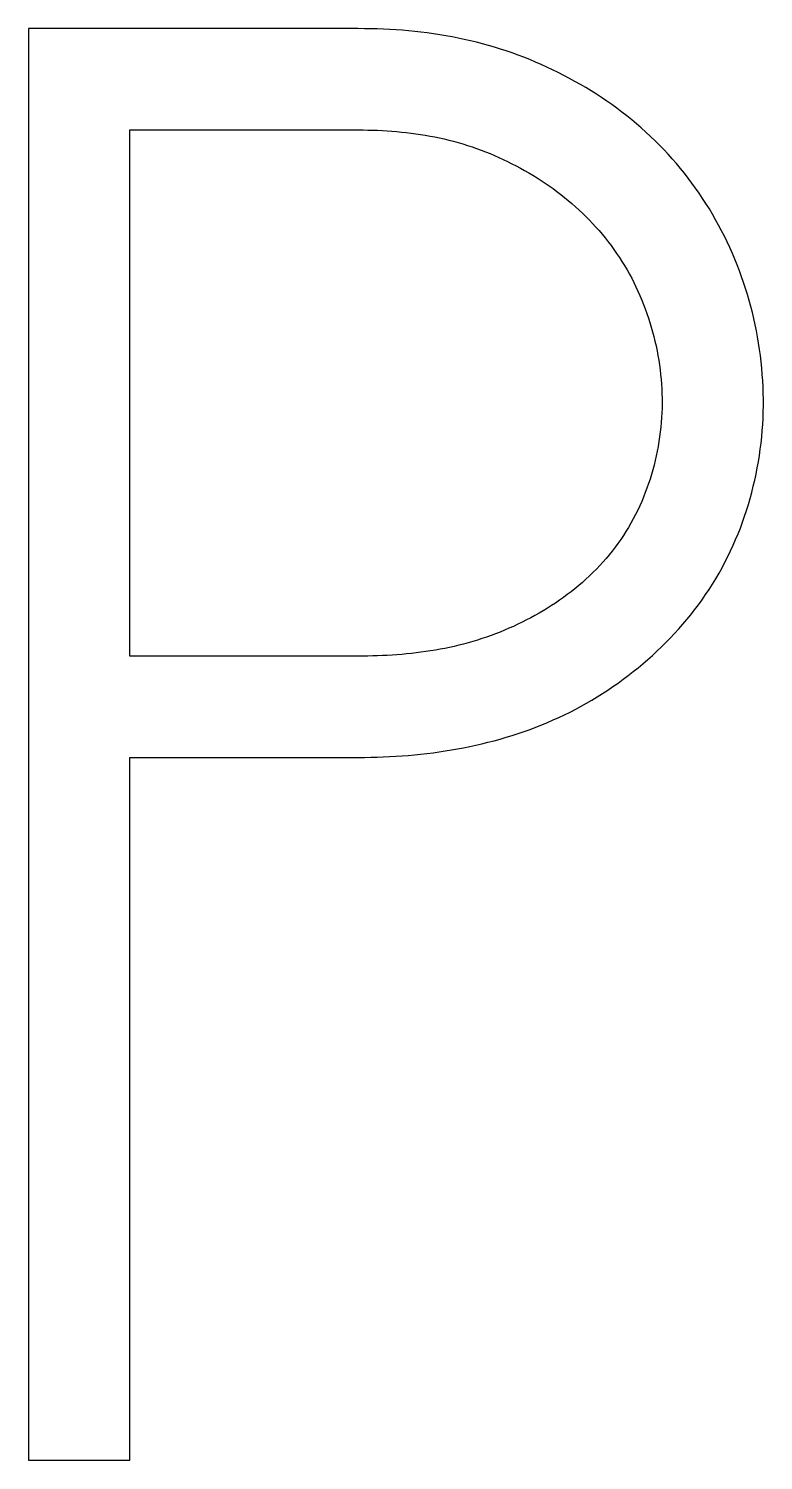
# Model space of a CAD drawing. Extents: x 0 to 420, y 0 to 297.
# Drawn here: x 128.711 to 129.737, y 197.398 to 199.398 of the extents above; entities that cross this region are included whole.
import ezdxf

# ---------------------------------------------------------------- set-up
doc = ezdxf.new("R2010")
doc.units = 0
doc.header["$LTSCALE"] = 23.1
doc.layers.add('10500_FRONT_LABELING', color=7, linetype='CONTINUOUS')

msp = doc.modelspace()

# ---------------------------------------------------------------- linework, layer by layer
at = {"layer": '10500_FRONT_LABELING', "color": 7, "linetype": 'CONTINUOUS'}
for p, q in [((128.7106, 199.398), (128.7106, 197.398)), ((129.1711, 199.398), (128.7106, 199.398)), ((128.8521, 198.5214), (128.8521, 199.2565)), ((128.8521, 199.2565), (129.1711, 199.2565)), ((129.1779, 198.5214), (128.8521, 198.5214)), ((128.8521, 197.398), (128.8521, 198.3799)), ((128.8521, 198.3799), (129.1711, 198.3799)), ((128.7106, 197.398), (128.8521, 197.398))]:
    msp.add_line(p, q, dxfattribs=at)
for points in [[(129.1711, 198.3799), (129.1799, 198.38), (129.1886, 198.3801), (129.1974, 198.3803), (129.2061, 198.3806), (129.2148, 198.381), (129.2235, 198.3815), (129.2322, 198.3821), (129.2409, 198.3827), (129.2496, 198.3835), (129.2582, 198.3844), (129.2669, 198.3854), (129.2755, 198.3864), (129.2841, 198.3876), (129.2927, 198.3889), (129.3012, 198.3903), (129.3098, 198.3918), (129.3183, 198.3934), (129.3269, 198.3951), (129.3354, 198.3969), (129.3438, 198.3989), (129.3523, 198.401), (129.3608, 198.4032), (129.3692, 198.4055), (129.3776, 198.408), (129.386, 198.4105), (129.3944, 198.4133), (129.4027, 198.4161), (129.411, 198.4191), (129.4192, 198.4222), (129.4273, 198.4254), (129.4354, 198.4287), (129.4434, 198.4322), (129.4513, 198.4357), (129.4592, 198.4395), (129.467, 198.4433), (129.4748, 198.4473), (129.4824, 198.4514), (129.49, 198.4556), (129.4975, 198.46), (129.505, 198.4645), (129.5124, 198.4691), (129.5197, 198.4739), (129.5269, 198.4788), (129.5341, 198.4838), (129.5412, 198.489), (129.5483, 198.4943), (129.5552, 198.4997), (129.562, 198.5052), (129.5688, 198.5108), (129.5754, 198.5165), (129.5819, 198.5224), (129.5883, 198.5283), (129.5946, 198.5343), (129.6008, 198.5404), (129.6069, 198.5466), (129.6128, 198.5529), (129.6187, 198.5594), (129.6244, 198.5659), (129.63, 198.5725), (129.6355, 198.5793), (129.6409, 198.5861), (129.6462, 198.5931), (129.6513, 198.6002), (129.6563, 198.6073), (129.6612, 198.6146), (129.6659, 198.6221), (129.6705, 198.6296), (129.675, 198.6372), (129.6792, 198.6449), (129.6833, 198.6526), (129.6873, 198.6604), (129.6911, 198.6683), (129.6947, 198.6762), (129.6982, 198.6842), (129.7016, 198.6922), (129.7048, 198.7003), (129.7078, 198.7085), (129.7107, 198.7167), (129.7134, 198.7249), (129.716, 198.7332), (129.7185, 198.7416), (129.7208, 198.7501), (129.7229, 198.7586), (129.7249, 198.7671), (129.7268, 198.7757), (129.7285, 198.7844), (129.7301, 198.793), (129.7314, 198.8017), (129.7327, 198.8104), (129.7337, 198.8191), (129.7347, 198.8277), (129.7354, 198.8364), (129.736, 198.8451), (129.7365, 198.8538), (129.7368, 198.8626), (129.737, 198.8713), (129.737, 198.88), (129.7368, 198.8887), (129.7366, 198.8975), (129.7361, 198.9062), (129.7355, 198.915), (129.7348, 198.9237), (129.7339, 198.9325), (129.7329, 198.9412), (129.7317, 198.9499), (129.7304, 198.9586), (129.7289, 198.9672), (129.7273, 198.9758), (129.7256, 198.9844), (129.7237, 198.9929), (129.7216, 199.0014), (129.7195, 199.0098), (129.7172, 199.0182), (129.7147, 199.0266), (129.7121, 199.0349), (129.7094, 199.0432), (129.7066, 199.0514), (129.7036, 199.0596), (129.7004, 199.0678), (129.6971, 199.0759), (129.6937, 199.084), (129.6902, 199.092), (129.6865, 199.1), (129.6826, 199.1079), (129.6786, 199.1157), (129.6745, 199.1235), (129.6703, 199.1311), (129.6659, 199.1387), (129.6615, 199.1461), (129.6568, 199.1535), (129.6521, 199.1608), (129.6472, 199.168), (129.6422, 199.1751), (129.6371, 199.1821), (129.6319, 199.1891), (129.6266, 199.1959), (129.6211, 199.2027), (129.6155, 199.2094), (129.6098, 199.2159), (129.604, 199.2224), (129.598, 199.2289), (129.5919, 199.2352), (129.5857, 199.2414), (129.5794, 199.2475), (129.5729, 199.2535), (129.5664, 199.2594), (129.5598, 199.2651), (129.5531, 199.2707), (129.5463, 199.2762), (129.5394, 199.2815), (129.5324, 199.2868), (129.5254, 199.2919), (129.5182, 199.2968), (129.511, 199.3017), (129.5037, 199.3064), (129.4963, 199.3111), (129.4889, 199.3156), (129.4814, 199.32), (129.4737, 199.3243), (129.4661, 199.3285), (129.4583, 199.3326), (129.4505, 199.3366), (129.4426, 199.3405), (129.4346, 199.3442), (129.4267, 199.3478), (129.4186, 199.3513), (129.4106, 199.3547), (129.4025, 199.3579), (129.3943, 199.361), (129.3862, 199.364), (129.3779, 199.3668), (129.3697, 199.3695), (129.3614, 199.3721), (129.353, 199.3746), (129.3446, 199.3769), (129.3362, 199.3791), (129.3278, 199.3811), (129.3192, 199.383), (129.3107, 199.3848), (129.3021, 199.3865), (129.2935, 199.388), (129.2848, 199.3894), (129.2761, 199.3908), (129.2674, 199.3919), (129.2587, 199.393), (129.25, 199.394), (129.2412, 199.3948), (129.2325, 199.3956), (129.2238, 199.3962), (129.215, 199.3968), (129.2062, 199.3972), (129.1975, 199.3975), (129.1887, 199.3978), (129.1799, 199.3979), (129.1711, 199.398)], [(129.1711, 199.2565), (129.1779, 199.2565), (129.1846, 199.2563), (129.1913, 199.2562), (129.1981, 199.2559), (129.2048, 199.2556), (129.2115, 199.2552), (129.2182, 199.2547), (129.2249, 199.2542), (129.2315, 199.2535), (129.2382, 199.2528), (129.2448, 199.252), (129.2515, 199.2511), (129.2581, 199.2502), (129.2647, 199.2491), (129.2713, 199.2479), (129.2779, 199.2467), (129.2845, 199.2453), (129.291, 199.2438), (129.2975, 199.2423), (129.3041, 199.2406), (129.3106, 199.2388), (129.3171, 199.2369), (129.3235, 199.2349), (129.33, 199.2328), (129.3364, 199.2306), (129.3427, 199.2283), (129.349, 199.2258), (129.3553, 199.2233), (129.3614, 199.2207), (129.3676, 199.218), (129.3737, 199.2152), (129.3797, 199.2123), (129.3857, 199.2093), (129.3917, 199.2063), (129.3976, 199.2031), (129.4035, 199.1998), (129.4093, 199.1965), (129.415, 199.1931), (129.4208, 199.1896), (129.4264, 199.186), (129.4321, 199.1822), (129.4376, 199.1784), (129.4432, 199.1745), (129.4486, 199.1705), (129.454, 199.1664), (129.4593, 199.1622), (129.4645, 199.1579), (129.4696, 199.1535), (129.4747, 199.1491), (129.4796, 199.1446), (129.4845, 199.14), (129.4892, 199.1353), (129.4939, 199.1305), (129.4985, 199.1257), (129.503, 199.1208), (129.5074, 199.1158), (129.5117, 199.1107), (129.516, 199.1055), (129.5201, 199.1002), (129.5242, 199.0949), (129.5281, 199.0895), (129.532, 199.084), (129.5358, 199.0784), (129.5394, 199.0727), (129.543, 199.067), (129.5465, 199.0611), (129.5498, 199.0552), (129.553, 199.0493), (129.5561, 199.0433), (129.559, 199.0372), (129.5618, 199.0311), (129.5645, 199.025), (129.5671, 199.0188), (129.5696, 199.0126), (129.572, 199.0064), (129.5742, 199), (129.5764, 198.9937), (129.5784, 198.9873), (129.5804, 198.9809), (129.5822, 198.9744), (129.5839, 198.9679), (129.5855, 198.9613), (129.587, 198.9547), (129.5884, 198.9481), (129.5897, 198.9415), (129.5908, 198.9348), (129.5918, 198.9281), (129.5927, 198.9215), (129.5935, 198.9148), (129.5941, 198.9081), (129.5947, 198.9015), (129.5951, 198.8948), (129.5953, 198.8881), (129.5955, 198.8814), (129.5955, 198.8747), (129.5954, 198.868), (129.5952, 198.8613), (129.5948, 198.8546), (129.5943, 198.8479), (129.5937, 198.8412), (129.593, 198.8345), (129.5921, 198.8278), (129.5911, 198.8211), (129.59, 198.8144), (129.5887, 198.8078), (129.5873, 198.8012), (129.5858, 198.7946), (129.5842, 198.7881), (129.5825, 198.7816), (129.5806, 198.7752), (129.5787, 198.7688), (129.5766, 198.7624), (129.5744, 198.7561), (129.572, 198.7499), (129.5696, 198.7436), (129.567, 198.7374), (129.5642, 198.7313), (129.5614, 198.7251), (129.5584, 198.7191), (129.5552, 198.7131), (129.552, 198.7071), (129.5486, 198.7013), (129.545, 198.6955), (129.5414, 198.6899), (129.5377, 198.6843), (129.5338, 198.6788), (129.5298, 198.6735), (129.5257, 198.6682), (129.5215, 198.663), (129.5172, 198.6578), (129.5128, 198.6528), (129.5083, 198.6479), (129.5037, 198.643), (129.4989, 198.6382), (129.4941, 198.6335), (129.4892, 198.6289), (129.4841, 198.6244), (129.479, 198.62), (129.4738, 198.6156), (129.4685, 198.6114), (129.4631, 198.6073), (129.4577, 198.6033), (129.4522, 198.5994), (129.4467, 198.5956), (129.4411, 198.592), (129.4354, 198.5884), (129.4296, 198.5849), (129.4238, 198.5815), (129.4179, 198.5782), (129.412, 198.575), (129.406, 198.5719), (129.4, 198.5688), (129.3939, 198.5659), (129.3878, 198.563), (129.3816, 198.5603), (129.3754, 198.5576), (129.3692, 198.555), (129.3629, 198.5526), (129.3566, 198.5502), (129.3503, 198.548), (129.3439, 198.5458), (129.3375, 198.5438), (129.3311, 198.5418), (129.3247, 198.54), (129.3182, 198.5382), (129.3117, 198.5366), (129.3052, 198.535), (129.2986, 198.5336), (129.292, 198.5322), (129.2854, 198.531), (129.2788, 198.5298), (129.2721, 198.5287), (129.2654, 198.5277), (129.2587, 198.5268), (129.252, 198.5259), (129.2453, 198.5252), (129.2386, 198.5245), (129.2318, 198.5239), (129.2251, 198.5233), (129.2184, 198.5229), (129.2116, 198.5225), (129.2049, 198.5221), (129.1981, 198.5219), (129.1914, 198.5217), (129.1846, 198.5215), (129.1779, 198.5214)]]:
    msp.add_lwpolyline(points, dxfattribs=at)

doc.saveas('drawing.dxf')
